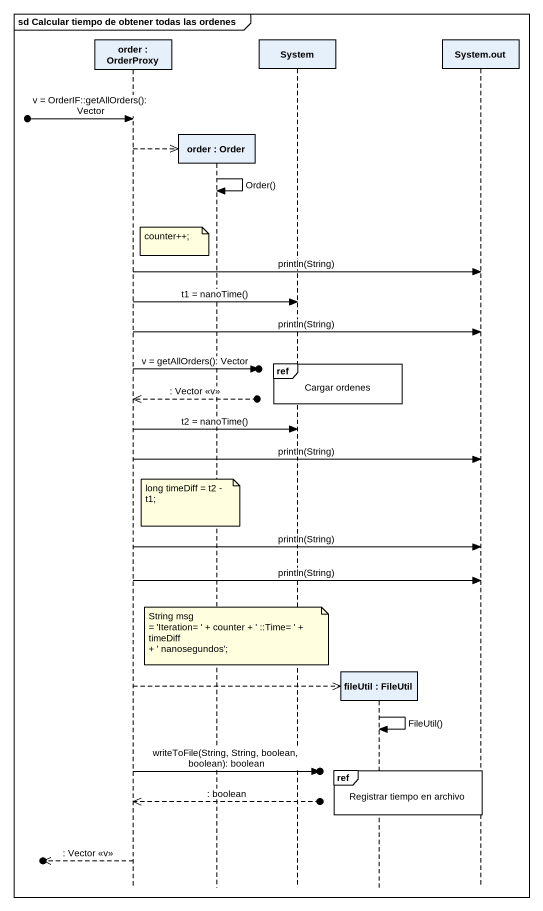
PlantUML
@startuml
mainframe sd Calcular tiempo de obtener todas las ordenes
hide footbox
participant "order : OrderProxy" as order
participant "order : Order" as order_2
participant System
participant "fileUtil : FileUtil" as fileUtil
participant "System.out" as System_out

[o-> order : v = OrderIF::getAllOrders(): Vector
order -->> order_2 **
order_2 -> order_2 : Order()
note right of order : counter++;
order -> System_out : println(String)
order -> System : t1 = nanoTime()
order -> System_out : println(String)
ref over System, fileUtil : Cargar ordenes
order ->o] : v = getAllOrders(): Vector
order <<--o] : : Vector <<v>>
order -> System : t2 = nanoTime()
order -> System_out : println(String)
note over order_2 : long timeDiff = t2 - t1;
order -> System_out : println(String)
order -> System_out : println(String)
note over order_2
  String msg
  ~= 'Iteration= ' + counter + ' ::Time= ' + timeDiff
  + ' nanosegundos';
end note
order -->> fileUtil **
fileUtil -> fileUtil : FileUtil()
ref over fileUtil, System_out : Registrar tiempo en archivo
order ->o] : writeToFile(String, String, boolean, boolean): boolean
order <<--o] : : boolean
[o<<-- order : : Vector <<v>>
@enduml
